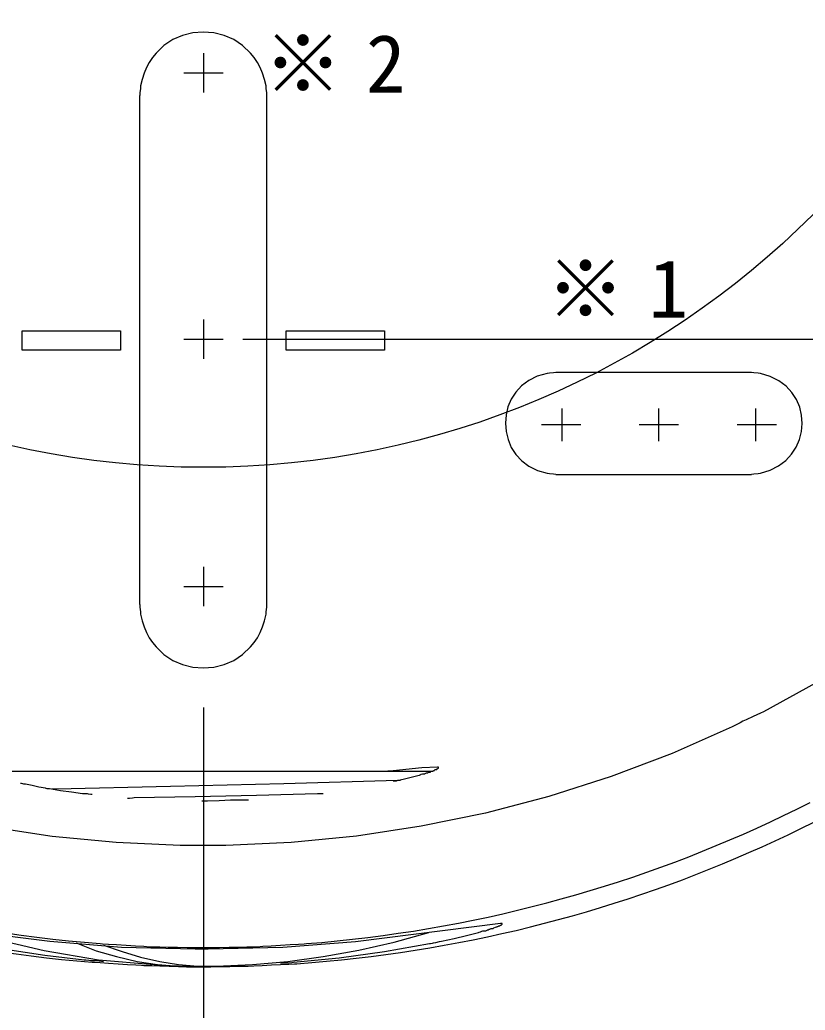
# Model space of a CAD drawing. Units: millimetres on the paper. Extents: x -139 to 141, y -98 to 91.
# Drawn here: x 85.57 to 105.61, y -9.09 to 16.17 of the extents above; entities that cross this region are included whole.
import ezdxf
from ezdxf.enums import TextEntityAlignment as Align

# ---------------------------------------------------------------- set-up
doc = ezdxf.new("R2010")
doc.units = ezdxf.units.MM
for name, color, linetype in [('0-1_外形線', 4, 'Continuous'), ('0-3_レイヤー_1_0', 4, 'Continuous'), ('0-8_寸法線', 4, 'Continuous')]:
    doc.layers.add(name, color=color, linetype=linetype)
doc.styles.add('ＭＳ ゴシック', font='')
doc.styles.get('ＭＳ ゴシック').set_extended_font_data('MS Gothic')

msp = doc.modelspace()

# ---------------------------------------------------------------- linework, layer by layer
at = {"layer": '0-1_外形線'}
for p, q in [((90.258, 15.317), (90.258, 14.312)), ((89.756, 14.815), (90.76, 14.815)), ((88.629, 1.254), (88.629, 14.239)), ((91.876, 1.254), (91.876, 14.239)), ((90.258, 8.523), (90.258, 7.519)), ((85.63, 8.239), (88.136, 8.239)), ((85.63, 7.746), (85.63, 8.239)), ((88.136, 8.239), (88.136, 7.746)), ((92.369, 8.239), (94.875, 8.239)), ((92.369, 7.746), (92.369, 8.239)), ((94.875, 8.239), (94.875, 7.746)), ((89.756, 8.021), (90.76, 8.021)), ((88.136, 7.746), (85.63, 7.746)), ((94.875, 7.746), (92.369, 7.746)), ((104.244, 7.171), (99.251, 7.171)), ((99.409, 5.422), (99.409, 6.252)), ((101.874, 5.422), (101.874, 6.252)), ((104.355, 5.422), (104.355, 6.252)), ((99.887, 5.837), (98.883, 5.837)), ((102.376, 5.837), (101.372, 5.837)), ((104.879, 5.837), (103.875, 5.837)), ((104.88, 5.837), (103.876, 5.837)), ((104.244, 4.562), (99.251, 4.562)), ((90.258, 2.218), (90.258, 1.213)), ((89.756, 1.715), (90.76, 1.715)), ((90.258, -1.37), (90.258, -12.059)), ((95.122, -7.355), (96.005, -7.108)), ((87.006, -7.375), (87.52, -7.581)), ((87.705, -7.437), (88.177, -7.601)), ((93.314, -7.725), (94.218, -7.56)), ((94.218, -7.56), (95.122, -7.355)), ((87.52, -7.581), (88.034, -7.725)), ((87.54, -7.827), (87.705, -7.848)), ((88.034, -7.725), (88.568, -7.848)), ((88.177, -7.601), (88.65, -7.745)), ((88.65, -7.745), (89.143, -7.848)), ((92.41, -7.848), (93.314, -7.725)), ((88.568, -7.848), (89.081, -7.93)), ((89.081, -7.93), (89.616, -7.971)), ((89.143, -7.848), (89.616, -7.93)), ((89.616, -7.93), (90.109, -7.971)), ((89.616, -7.971), (90.15, -7.971)), ((90.109, -7.971), (90.581, -7.971)), ((90.581, -7.971), (91.506, -7.93)), ((91.506, -7.93), (92.41, -7.848))]:
    msp.add_line(p, q, dxfattribs=at)
for points in [[(91.855, 14.485), (91.816, 14.651), (91.766, 14.807), (91.704, 14.951), (91.632, 15.085), (91.55, 15.208), (91.46, 15.321), (91.256, 15.514), (91.028, 15.664), (90.78, 15.771), (90.519, 15.835), (90.252, 15.856), (89.986, 15.835), (89.725, 15.771), (89.477, 15.664), (89.248, 15.514), (89.045, 15.321), (88.955, 15.208), (88.873, 15.085), (88.801, 14.951), (88.739, 14.807), (88.689, 14.651), (88.65, 14.485)], [(88.65, 14.485), (88.645, 14.421), (88.635, 14.303), (88.629, 14.239)], [(91.876, 14.239), (91.87, 14.303), (91.86, 14.421), (91.855, 14.485)], [(99.025, 7.15), (98.775, 7.078), (98.559, 6.971), (98.376, 6.834), (98.226, 6.672), (98.11, 6.491), (98.027, 6.295), (97.978, 6.089), (97.961, 5.878), (97.978, 5.667), (98.028, 5.46), (98.112, 5.264), (98.228, 5.082), (98.378, 4.921), (98.561, 4.783), (98.777, 4.676), (99.025, 4.603)], [(99.251, 7.171), (99.193, 7.166), (99.084, 7.156), (99.025, 7.15)], [(104.47, 7.15), (104.411, 7.156), (104.303, 7.166), (104.244, 7.171)], [(104.47, 4.603), (104.718, 4.679), (104.934, 4.788), (105.117, 4.926), (105.267, 5.087), (105.385, 5.267), (105.469, 5.462), (105.52, 5.665), (105.537, 5.874), (105.522, 6.083), (105.473, 6.287), (105.39, 6.481), (105.274, 6.662), (105.124, 6.824), (104.94, 6.963), (104.722, 7.073), (104.47, 7.15)], [(99.025, 4.603), (99.084, 4.597), (99.193, 4.588), (99.251, 4.582)], [(104.244, 4.582), (104.303, 4.588), (104.411, 4.597), (104.47, 4.603)], [(88.629, 1.254), (88.635, 1.19), (88.645, 1.071), (88.65, 1.007)], [(91.855, 1.007), (91.86, 1.071), (91.87, 1.19), (91.876, 1.254)], [(88.65, 1.007), (88.689, 0.841), (88.739, 0.686), (88.801, 0.541), (88.873, 0.407), (88.955, 0.284), (89.045, 0.172), (89.248, -0.021), (89.477, -0.171), (89.725, -0.278), (89.986, -0.343), (90.252, -0.364), (90.519, -0.343), (90.78, -0.278), (91.028, -0.171), (91.256, -0.021), (91.46, 0.172), (91.55, 0.284), (91.632, 0.407), (91.704, 0.541), (91.766, 0.686), (91.816, 0.841), (91.855, 1.007)], [(108.415, 0.884), (107.192, 0.014), (105.876, -0.755), (104.552, -1.479)], [(104.552, -1.479), (104.469, -1.517), (104.285, -1.602), (104.102, -1.687), (104.018, -1.725)], [(104.018, -1.725), (103.949, -1.763), (103.82, -1.832), (103.751, -1.869)], [(89.657, -4.889), (88.024, -4.817), (86.398, -4.659), (84.782, -4.417), (83.18, -4.091), (81.597, -3.685), (80.037, -3.198), (78.503, -2.634), (77.001, -1.992)], [(103.751, -1.869), (102.221, -2.543), (100.658, -3.134), (99.066, -3.642), (97.45, -4.065), (95.813, -4.402), (94.161, -4.653), (92.498, -4.815), (90.828, -4.889)], [(84.602, -2.999), (88.376, -2.999), (92.149, -2.999), (95.923, -2.999)], [(95.019, -2.999), (95.003, -2.999), (94.973, -2.999), (94.957, -2.999)], [(96.231, -2.896), (95.826, -2.908), (95.423, -2.951), (95.019, -2.999)], [(95.923, -2.999), (95.96, -2.999), (96.03, -2.999), (96.067, -2.999)], [(95.964, -3.04), (95.975, -3.035), (95.995, -3.025), (96.005, -3.02)], [(96.005, -3.02), (96.016, -3.02), (96.036, -3.02), (96.046, -3.02)], [(96.046, -3.02), (96.052, -3.014), (96.062, -3.004), (96.067, -2.999)], [(96.067, -2.999), (96.078, -2.999), (96.097, -2.999), (96.108, -2.999)], [(96.108, -2.999), (96.113, -2.994), (96.123, -2.984), (96.129, -2.979)], [(96.129, -2.979), (96.134, -2.979), (96.144, -2.979), (96.149, -2.979)], [(96.149, -2.979), (96.154, -2.973), (96.164, -2.963), (96.17, -2.958)], [(96.17, -2.958), (96.18, -2.958), (96.2, -2.958), (96.211, -2.958)], [(96.211, -2.938), (96.216, -2.938), (96.226, -2.938), (96.231, -2.938)], [(96.211, -2.958), (96.211, -2.953), (96.211, -2.943), (96.211, -2.938)], [(96.252, -2.896), (96.246, -2.896), (96.237, -2.896), (96.231, -2.896)], [(96.231, -2.938), (96.237, -2.932), (96.246, -2.922), (96.252, -2.917)], [(96.252, -2.917), (96.252, -2.912), (96.252, -2.902), (96.252, -2.896)], [(86.513, -3.451), (89.411, -3.383), (92.309, -3.31), (95.204, -3.225)], [(95.101, -3.246), (95.117, -3.246), (95.147, -3.246), (95.163, -3.246)], [(95.163, -3.246), (95.184, -3.24), (95.224, -3.23), (95.245, -3.225)], [(95.204, -3.225), (95.225, -3.225), (95.265, -3.225), (95.286, -3.225)], [(95.245, -3.225), (95.417, -3.186), (95.588, -3.14), (95.759, -3.102)], [(95.759, -3.102), (95.769, -3.097), (95.789, -3.087), (95.8, -3.081)], [(95.8, -3.081), (95.816, -3.076), (95.845, -3.066), (95.861, -3.061)], [(95.861, -3.061), (95.872, -3.061), (95.892, -3.061), (95.903, -3.061)], [(95.903, -3.061), (95.913, -3.055), (95.933, -3.046), (95.944, -3.04)], [(95.944, -3.04), (95.949, -3.04), (95.959, -3.04), (95.964, -3.04)], [(85.671, -3.328), (85.649, -3.323), (85.61, -3.313), (85.589, -3.307)], [(85.712, -3.328), (85.701, -3.328), (85.681, -3.328), (85.671, -3.328)], [(86.226, -3.431), (86.052, -3.401), (85.882, -3.363), (85.712, -3.328)], [(86.287, -3.451), (86.271, -3.446), (86.241, -3.436), (86.226, -3.431)], [(86.328, -3.451), (86.318, -3.451), (86.298, -3.451), (86.287, -3.451)], [(87.171, -3.574), (86.89, -3.531), (86.606, -3.495), (86.328, -3.451)], [(86.39, -3.451), (86.422, -3.451), (86.481, -3.451), (86.513, -3.451)], [(87.294, -3.574), (87.262, -3.574), (87.203, -3.574), (87.171, -3.574)], [(87.417, -3.595), (87.385, -3.59), (87.326, -3.58), (87.294, -3.574)], [(88.486, -3.677), (88.443, -3.682), (88.364, -3.692), (88.321, -3.698)], [(93.17, -3.574), (91.609, -3.615), (90.047, -3.649), (88.486, -3.677)], [(90.355, -3.759), (90.318, -3.759), (90.249, -3.759), (90.211, -3.759)], [(91.259, -3.739), (90.948, -3.738), (90.658, -3.754), (90.355, -3.759)], [(91.403, -3.739), (91.366, -3.739), (91.296, -3.739), (91.259, -3.739)], [(93.314, -3.574), (93.276, -3.574), (93.207, -3.574), (93.17, -3.574)], [(92.882, -7.396), (93.276, -7.363), (93.669, -7.326), (94.06, -7.284), (94.45, -7.238), (94.839, -7.188), (95.226, -7.133), (95.612, -7.074), (95.996, -7.011), (96.379, -6.944), (96.761, -6.872), (97.14, -6.797), (97.519, -6.717), (97.896, -6.633), (98.271, -6.545), (98.644, -6.453), (99.016, -6.357), (99.386, -6.257), (99.755, -6.152), (100.122, -6.044), (100.487, -5.932), (100.85, -5.816), (101.211, -5.697), (101.571, -5.573), (101.929, -5.445), (102.285, -5.314), (102.639, -5.179), (102.991, -5.04), (103.341, -4.897), (103.69, -4.751), (104.036, -4.6), (104.38, -4.447), (104.723, -4.289), (105.063, -4.128), (105.401, -3.963), (105.737, -3.795)], [(92.636, -7.91), (93.018, -7.88), (93.399, -7.847), (93.779, -7.81), (94.157, -7.768), (94.535, -7.723), (94.911, -7.674), (95.286, -7.621), (95.659, -7.564), (96.031, -7.503), (96.402, -7.438), (96.772, -7.369), (97.14, -7.297), (97.506, -7.221), (97.872, -7.141), (98.236, -7.057), (98.598, -6.969), (98.959, -6.878), (99.318, -6.783), (99.676, -6.684), (100.032, -6.582), (100.387, -6.476), (100.74, -6.366), (101.091, -6.253), (101.441, -6.136), (101.789, -6.016), (102.136, -5.892), (102.481, -5.765), (102.824, -5.634), (103.165, -5.499), (103.504, -5.361), (103.842, -5.22), (104.178, -5.075), (104.512, -4.927), (104.844, -4.776), (105.174, -4.621), (105.502, -4.463), (105.829, -4.301)], [(90.828, -4.889), (90.777, -4.889), (90.645, -4.889), (90.242, -4.889), (89.84, -4.889), (89.707, -4.889), (89.657, -4.889)], [(83.24, -6.77), (83.63, -6.849), (84.023, -6.924), (84.416, -6.995), (84.812, -7.061), (85.209, -7.122), (85.607, -7.179), (86.007, -7.232), (86.409, -7.28), (86.812, -7.323), (87.217, -7.362), (87.623, -7.396)], [(90.047, -7.54), (88.166, -7.494), (86.331, -7.344), (82.671, -6.882)], [(97.834, -6.882), (94.134, -7.347), (92.279, -7.496), (90.376, -7.54)], [(97.341, -7.088), (97.357, -7.082), (97.386, -7.073), (97.402, -7.067)], [(97.402, -7.067), (97.418, -7.067), (97.448, -7.067), (97.464, -7.067)], [(97.464, -7.067), (97.475, -7.062), (97.494, -7.052), (97.505, -7.047)], [(97.505, -7.047), (97.521, -7.041), (97.551, -7.031), (97.567, -7.026)], [(97.567, -7.026), (97.577, -7.021), (97.597, -7.011), (97.608, -7.006)], [(97.608, -7.006), (97.618, -7.006), (97.638, -7.006), (97.649, -7.006)], [(97.649, -7.006), (97.67, -6.995), (97.71, -6.975), (97.731, -6.964)], [(97.731, -6.964), (97.736, -6.964), (97.746, -6.964), (97.752, -6.964)], [(97.752, -6.964), (97.762, -6.959), (97.782, -6.949), (97.793, -6.944)], [(97.793, -6.944), (97.798, -6.944), (97.808, -6.944), (97.813, -6.944)], [(97.813, -6.944), (97.819, -6.939), (97.828, -6.929), (97.834, -6.923)], [(97.875, -6.882), (97.864, -6.882), (97.844, -6.882), (97.834, -6.882)], [(97.834, -6.923), (97.839, -6.923), (97.849, -6.923), (97.854, -6.923)], [(97.854, -6.923), (97.86, -6.918), (97.87, -6.908), (97.875, -6.903)], [(97.875, -6.903), (97.875, -6.898), (97.875, -6.888), (97.875, -6.882)], [(83.184, -7.265), (83.562, -7.341), (83.941, -7.412), (84.322, -7.48), (84.704, -7.543), (85.088, -7.602), (85.473, -7.657), (85.859, -7.708), (86.247, -7.755), (86.636, -7.797), (87.026, -7.835), (87.417, -7.868)], [(84.808, -7.252), (86.193, -7.575), (87.581, -7.809), (88.999, -7.93)], [(96.334, -7.334), (96.651, -7.268), (96.966, -7.192), (97.279, -7.108)], [(97.279, -7.108), (97.295, -7.103), (97.325, -7.093), (97.341, -7.088)], [(84.212, -7.355), (85.207, -7.537), (86.208, -7.69), (87.212, -7.807)], [(87.623, -7.396), (87.679, -7.399), (87.828, -7.409), (88.039, -7.422), (88.28, -7.437), (88.521, -7.452), (88.732, -7.465), (88.881, -7.475), (88.938, -7.478)], [(88.938, -7.478), (88.994, -7.479), (89.143, -7.481), (89.354, -7.485), (89.595, -7.488), (89.836, -7.492), (90.047, -7.495), (90.196, -7.498), (90.252, -7.499)], [(90.376, -7.54), (90.29, -7.54), (90.132, -7.54), (90.047, -7.54)], [(90.252, -7.499), (90.309, -7.498), (90.458, -7.495), (90.669, -7.492), (90.91, -7.488), (91.151, -7.485), (91.362, -7.481), (91.511, -7.479), (91.567, -7.478)], [(91.567, -7.478), (91.624, -7.475), (91.773, -7.465), (91.983, -7.452), (92.225, -7.437), (92.466, -7.422), (92.677, -7.409), (92.826, -7.399), (92.882, -7.396)], [(92.554, -7.868), (93.716, -7.757), (94.873, -7.594), (96.026, -7.396)], [(96.026, -7.396), (96.052, -7.391), (96.102, -7.381), (96.129, -7.375)], [(96.129, -7.375), (96.182, -7.365), (96.281, -7.345), (96.334, -7.334)], [(87.212, -7.807), (87.254, -7.812), (87.333, -7.822), (87.376, -7.827)], [(87.376, -7.827), (87.419, -7.827), (87.498, -7.827), (87.54, -7.827)], [(87.417, -7.868), (87.474, -7.872), (87.623, -7.881), (87.833, -7.894), (88.075, -7.91), (88.316, -7.925), (88.527, -7.938), (88.676, -7.947), (88.732, -7.951)], [(88.732, -7.951), (88.788, -7.952), (88.934, -7.957), (89.142, -7.964), (89.379, -7.971), (89.617, -7.979), (89.824, -7.985), (89.971, -7.99), (90.026, -7.992)], [(88.999, -7.93), (89.112, -7.937), (89.359, -7.951), (89.606, -7.965), (89.718, -7.971)], [(90.026, -7.992), (90.083, -7.991), (90.232, -7.989), (90.442, -7.985), (90.684, -7.981), (90.925, -7.978), (91.136, -7.974), (91.285, -7.972), (91.341, -7.971)], [(91.341, -7.971), (91.397, -7.969), (91.544, -7.962), (91.751, -7.952), (91.989, -7.94), (92.226, -7.929), (92.433, -7.919), (92.58, -7.912), (92.636, -7.91)], [(92.225, -7.889), (92.267, -7.889), (92.347, -7.889), (92.389, -7.889)], [(92.389, -7.889), (92.432, -7.884), (92.511, -7.874), (92.554, -7.868)]]:
    msp.add_lwpolyline(points, dxfattribs=at)
at = {"layer": '0-3_レイヤー_1_0'}
msp.add_circle((90.258, 26.741), 21.986, dxfattribs=at)
at = {"layer": '0-8_寸法線'}
msp.add_line((91.258, 8.021), (133.191, 8.021), dxfattribs=at)

# ---------------------------------------------------------------- texts
at = {"layer": '0-1_外形線', "style": 'ＭＳ ゴシック'}
for s, p in [('※', (91.786, 13.871)), ('2', (94.405, 13.871)), ('※', (98.998, 8.126)), ('1', (101.618, 8.126))]:
    msp.add_text(s, height=1.478, dxfattribs=at).set_placement(p, align=Align.BOTTOM_LEFT)

doc.saveas('drawing.dxf')
